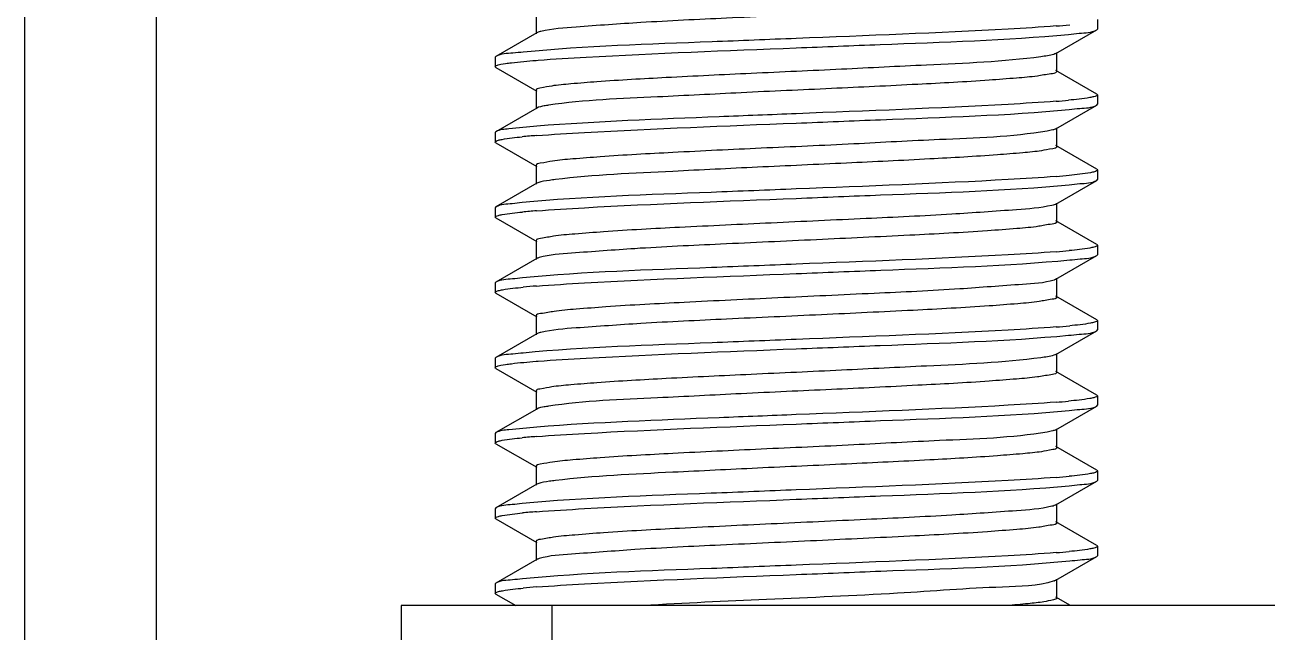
# Model space of a CAD drawing. Extents: x 4995099 to 5303443, y 4627657 to 4889583.
# Drawn here: x 5045769 to 5046136.2, y 4777210.8 to 4777390.4 of the extents above; entities that cross this region are included whole.
import ezdxf

# ---------------------------------------------------------------- set-up
doc = ezdxf.new("R2010")
doc.units = 0
doc.header["$LTSCALE"] = 1000
doc.header["$MEASUREMENT"] = 0
doc.layers.get('0').update_dxf_attribs({"color": 4, "linetype": 'CONTINUOUS'})

msp = doc.modelspace()

# ---------------------------------------------------------------- linework, layer by layer
at = {"linetype": 'Continuous'}
for p, q in [((5045769.03, 4773846.12), (5045769.03, 4777613.2)), ((5045807.95, 4774575.07), (5045807.95, 4777448.79)), ((5045920.09, 4777393.31), (5045920.09, 4777387.75)), ((5046085.79, 4777388.9), (5046086, 4777389.14)), ((5046086, 4777391.92), (5046086, 4777389.14)), ((5045920.33, 4777388.03), (5045908.26, 4777381.04)), ((5046073.72, 4777381.91), (5046085.79, 4777388.9)), ((5046073.96, 4777376.63), (5046073.96, 4777382.19)), ((5045908.26, 4777381.04), (5045908.05, 4777380.8)), ((5045908.05, 4777380.8), (5045908.05, 4777378.02)), ((5045920.1, 4777379.88), (5045920.73, 4777379.93)), ((5045908.26, 4777377.78), (5045908.05, 4777378.02)), ((5045908.26, 4777377.78), (5045920.33, 4777370.79)), ((5046085.79, 4777369.92), (5046073.72, 4777376.91)), ((5045920.09, 4777371.07), (5045920.09, 4777365.51)), ((5046085.79, 4777369.92), (5046086, 4777369.68)), ((5046086, 4777369.68), (5046086, 4777366.9)), ((5045920.33, 4777365.79), (5045908.26, 4777358.8)), ((5046073.72, 4777359.66), (5046085.79, 4777366.65)), ((5046085.79, 4777366.65), (5046086, 4777366.9)), ((5046073.96, 4777354.39), (5046073.96, 4777359.95)), ((5045908.26, 4777358.8), (5045908.05, 4777358.56)), ((5045908.05, 4777358.56), (5045908.05, 4777355.78)), ((5045908.26, 4777355.53), (5045908.05, 4777355.78)), ((5045908.26, 4777355.53), (5045920.33, 4777348.54)), ((5046085.79, 4777347.68), (5046073.72, 4777354.67)), ((5045920.09, 4777348.82), (5045920.09, 4777343.26)), ((5046085.79, 4777347.68), (5046086, 4777347.44)), ((5046086, 4777347.43), (5046086, 4777344.65)), ((5045920.33, 4777343.55), (5045908.26, 4777336.56)), ((5045920.67, 4777343.7), (5045920.33, 4777343.55)), ((5046073.72, 4777337.42), (5046085.79, 4777344.41)), ((5046085.79, 4777344.41), (5046086, 4777344.65)), ((5046073.96, 4777332.14), (5046073.96, 4777337.7)), ((5045908.26, 4777336.56), (5045908.05, 4777336.31)), ((5045908.05, 4777336.31), (5045908.05, 4777333.53)), ((5045908.26, 4777333.29), (5045908.05, 4777333.53)), ((5045908.26, 4777333.29), (5045920.33, 4777326.3)), ((5046085.79, 4777325.43), (5046073.72, 4777332.42)), ((5045920.09, 4777326.58), (5045920.09, 4777321.02)), ((5046085.79, 4777325.43), (5046086, 4777325.19)), ((5046086, 4777325.19), (5046086, 4777322.41)), ((5045920.33, 4777321.3), (5045908.26, 4777314.31)), ((5046073.72, 4777315.18), (5046085.79, 4777322.17)), ((5046085.79, 4777322.17), (5046086, 4777322.41)), ((5045908.26, 4777314.31), (5045908.05, 4777314.07)), ((5045908.05, 4777314.07), (5045908.05, 4777311.29)), ((5046073.72, 4777315.18), (5046073.28, 4777314.99)), ((5046073.96, 4777309.9), (5046073.96, 4777315.46)), ((5045908.26, 4777311.04), (5045908.05, 4777311.29)), ((5045908.26, 4777311.04), (5045920.33, 4777304.06)), ((5046085.79, 4777303.19), (5046073.72, 4777310.18)), ((5045920.09, 4777304.34), (5045920.09, 4777298.78)), ((5046085.79, 4777303.19), (5046086, 4777302.95)), ((5046086, 4777302.95), (5046086, 4777300.17)), ((5045920.33, 4777299.06), (5045908.26, 4777292.07)), ((5046073.72, 4777292.93), (5046085.79, 4777299.92)), ((5046085.79, 4777299.92), (5046086, 4777300.17)), ((5045908.26, 4777292.07), (5045908.05, 4777291.83)), ((5045908.05, 4777291.83), (5045908.05, 4777289.04)), ((5045920.1, 4777290.91), (5045920.73, 4777290.96)), ((5046073.96, 4777287.65), (5046073.96, 4777293.22)), ((5045908.26, 4777288.8), (5045908.05, 4777289.04)), ((5045908.26, 4777288.8), (5045920.33, 4777281.81)), ((5046085.79, 4777280.95), (5046073.72, 4777287.94)), ((5045920.09, 4777282.09), (5045920.09, 4777276.53)), ((5046085.79, 4777280.95), (5046086, 4777280.7)), ((5046086, 4777280.7), (5046086, 4777277.92)), ((5045920.33, 4777276.81), (5045908.26, 4777269.82)), ((5046073.72, 4777270.69), (5046085.79, 4777277.68)), ((5046085.79, 4777277.68), (5046086, 4777277.92)), ((5045908.26, 4777269.82), (5045908.05, 4777269.58)), ((5045908.05, 4777269.58), (5045908.05, 4777266.8)), ((5046073.96, 4777265.41), (5046073.96, 4777270.97)), ((5045908.26, 4777266.56), (5045908.05, 4777266.8)), ((5045908.26, 4777266.56), (5045920.33, 4777259.57)), ((5046085.79, 4777258.7), (5046073.72, 4777265.69)), ((5045920.09, 4777259.85), (5045920.09, 4777254.29)), ((5046085.79, 4777258.7), (5046086, 4777258.46)), ((5046086, 4777258.46), (5046086, 4777255.68)), ((5045920.33, 4777254.57), (5045908.26, 4777247.58)), ((5045920.67, 4777254.72), (5045920.33, 4777254.57)), ((5046073.72, 4777248.45), (5046085.79, 4777255.44)), ((5046085.79, 4777255.44), (5046086, 4777255.68)), ((5045908.26, 4777247.58), (5045908.05, 4777247.34)), ((5045908.05, 4777247.34), (5045908.05, 4777244.56)), ((5046073.96, 4777243.17), (5046073.96, 4777248.73)), ((5045908.26, 4777244.31), (5045908.05, 4777244.56)), ((5045908.26, 4777244.31), (5045920.33, 4777237.32)), ((5046085.79, 4777236.46), (5046073.72, 4777243.45)), ((5045920.09, 4777237.61), (5045920.09, 4777232.05)), ((5046085.79, 4777236.46), (5046086, 4777236.21)), ((5046086, 4777236.22), (5046086, 4777233.44)), ((5045920.33, 4777232.33), (5045908.26, 4777225.34)), ((5046073.72, 4777226.2), (5046085.79, 4777233.19)), ((5046085.79, 4777233.19), (5046086, 4777233.44)), ((5045908.26, 4777225.34), (5045908.05, 4777225.09)), ((5045908.05, 4777225.09), (5045908.05, 4777222.31)), ((5046073.72, 4777226.2), (5046073.28, 4777226.01)), ((5046073.96, 4777220.92), (5046073.96, 4777226.48)), ((5045908.26, 4777222.07), (5045908.05, 4777222.31)), ((5045908.26, 4777222.07), (5045914.08, 4777218.7)), ((5046078.04, 4777218.7), (5046073.72, 4777221.2)), ((5045880.25, 4777218.7), (5045880.25, 4773519.19)), ((5046336.24, 4777218.7), (5045880.25, 4777218.7)), ((5045924.73, 4777218.7), (5045924.73, 4773519.19))]:
    msp.add_line(p, q, dxfattribs=at)
for centre, radius, start, end in [((5046054.43, 4777638.84), 249.54, 274.4562, 275.3757), ((5045924.31, 4777376.82), 11.95, 103.4604, 104.3304), ((5046053.69, 4777625.42), 258.41, 274.4595, 275.2732), ((5045939.17, 4777114.34), 244.05, 94.4466, 95.4486), ((5046054.19, 4777597.12), 252.32, 274.4571, 275.3431), ((5045939.31, 4777090.3), 245.85, 94.4521, 95.4224), ((5046054.14, 4777575.45), 252.9, 274.4572, 275.3373), ((5045939.81, 4777062.19), 251.73, 94.4567, 95.3502), ((5046071.6, 4777319.85), 5.14, 287.9093, 289.0439), ((5046054.43, 4777549.86), 249.54, 274.4562, 275.3757), ((5045924.31, 4777287.84), 11.95, 103.4604, 104.3304), ((5046053.69, 4777536.45), 258.41, 274.4595, 275.2732), ((5045939.17, 4777025.36), 244.05, 94.4466, 95.4486), ((5046054.19, 4777508.14), 252.32, 274.4571, 275.3431), ((5045939.31, 4777001.33), 245.85, 94.4521, 95.4224), ((5046054.14, 4777486.48), 252.9, 274.4572, 275.3373), ((5045939.81, 4776973.22), 251.73, 94.4567, 95.3502), ((5046071.6, 4777230.87), 5.14, 287.9093, 289.0439)]:
    msp.add_arc(centre, radius, start, end, dxfattribs=at)
for points, knots in [([(5046073.96, 4777398.87), (5046073.96, 4777398.39), (5046071.4, 4777398.08), (5046068.28, 4777397.37), (5046061.65, 4777396.85), (5046049.46, 4777395.88), (5046029.96, 4777394.86), (5046004.14, 4777393.63), (5045977.3, 4777392.4), (5045953.09, 4777391.26), (5045934.84, 4777389.94), (5045924.92, 4777389.25), (5045921.53, 4777388.44)], [0, 0, 0, 0, 0.009517, 0.035128, 0.076492, 0.132277, 0.279305, 0.456588, 0.640385, 0.806077, 0.931494, 1, 1, 1, 1]), ([(5046073.81, 4777390.05), (5046069.1, 4777389.68), (5046043.52, 4777388.13), (5046017.91, 4777387.19), (5045997.02, 4777386.36)], [0, 0, 0, 0, 0.184509, 1, 1, 1, 1]), ([(5045997.02, 4777386.36), (5045988.72, 4777386.03), (5045961.81, 4777384.88), (5045934.87, 4777384.09), (5045916.34, 4777382.34)], [0, 0, 0, 0, 0.308784, 1, 1, 1, 1]), ([(5045921.35, 4777388.39), (5045921.15, 4777388.34), (5045920.8, 4777388.24), (5045920.46, 4777388.11), (5045920.33, 4777388.03)], [0, 0, 0, 0, 0.585672, 1, 1, 1, 1]), ([(5045997.02, 4777383.58), (5046005.28, 4777383.91), (5046032.09, 4777385.05), (5046058.94, 4777385.86), (5046077.43, 4777387.58)], [0, 0, 0, 0, 0.307895, 1, 1, 1, 1]), ([(5046077.43, 4777387.58), (5046078.5, 4777387.67), (5046081.26, 4777388.06), (5046084.27, 4777388.02), (5046085.79, 4777388.9)], [0, 0, 0, 0, 0.380051, 1, 1, 1, 1]), ([(5045916.34, 4777382.34), (5045915.3, 4777382.24), (5045912.64, 4777381.87), (5045909.73, 4777381.89), (5045908.26, 4777381.04)], [0, 0, 0, 0, 0.379378, 1, 1, 1, 1]), ([(5045920.73, 4777379.93), (5045925.45, 4777380.3), (5045950.87, 4777381.82), (5045976.32, 4777382.76), (5045997.02, 4777383.58)], [0, 0, 0, 0, 0.186017, 1, 1, 1, 1]), ([(5046073.72, 4777381.91), (5046073.53, 4777381.8), (5046072.1, 4777381.31), (5046070.6, 4777381.13), (5046069.32, 4777380.95)], [0, 0, 0, 0, 0.140461, 1, 1, 1, 1]), ([(5045908.05, 4777378.02), (5045908.05, 4777378.12), (5045909.09, 4777378.87), (5045910.14, 4777378.8), (5045911.12, 4777378.95)], [0, 0, 0, 0, 0.092798, 1, 1, 1, 1]), ([(5045911.12, 4777378.95), (5045911.68, 4777379.04), (5045914.67, 4777379.43), (5045917.67, 4777379.69), (5045920.1, 4777379.88)], [0, 0, 0, 0, 0.190958, 1, 1, 1, 1]), ([(5046069.32, 4777380.95), (5046058.12, 4777379.45), (5046038.4, 4777378.69), (5046009.86, 4777377.18), (5045984.19, 4777376.06), (5045960.14, 4777374.88), (5045942.25, 4777373.9), (5045931.17, 4777372.99), (5045925.2, 4777372.48), (5045922.37, 4777371.84), (5045920.09, 4777371.51), (5045920.09, 4777371.07)], [0, 0, 0, 0, 0.226556, 0.394464, 0.573122, 0.741029, 0.877994, 0.929534, 0.967621, 0.99116, 1, 1, 1, 1]), ([(5046073.9, 4777376.49), (5046073.52, 4777376.03), (5046071.36, 4777375.79), (5046067.61, 4777375.08), (5046061.43, 4777374.58), (5046049.7, 4777373.67), (5046031.43, 4777372.69), (5046007.02, 4777371.51), (5045981.38, 4777370.39), (5045953.5, 4777368.87), (5045934.42, 4777368.21), (5045923.76, 4777366.61)], [0, 0, 0, 0, 0.011937, 0.038615, 0.07957, 0.133598, 0.274096, 0.443272, 0.620779, 0.785256, 1, 1, 1, 1]), ([(5046073.96, 4777376.63), (5046073.96, 4777376.61), (5046073.95, 4777376.56), (5046073.92, 4777376.51), (5046073.9, 4777376.49)], [0, 0, 0, 0, 0.463467, 1, 1, 1, 1]), ([(5046073.78, 4777367.8), (5046069.06, 4777367.43), (5046043.49, 4777365.88), (5046017.89, 4777364.95), (5045997.02, 4777364.12)], [0, 0, 0, 0, 0.184619, 1, 1, 1, 1]), ([(5046084.95, 4777369.13), (5046084.55, 4777369.03), (5046082.07, 4777368.55), (5046079.54, 4777368.31), (5046077.43, 4777368.11)], [0, 0, 0, 0, 0.163149, 1, 1, 1, 1]), ([(5046086, 4777369.68), (5046086, 4777369.55), (5046085.57, 4777369.29), (5046085.22, 4777369.2), (5046084.95, 4777369.13)], [0, 0, 0, 0, 0.312916, 1, 1, 1, 1]), ([(5045923.76, 4777366.61), (5045923.35, 4777366.54), (5045922.2, 4777366.34), (5045920.99, 4777366.17), (5045920.34, 4777365.79)], [0, 0, 0, 0, 0.353551, 1, 1, 1, 1]), ([(5045997.02, 4777364.12), (5045989.41, 4777363.81), (5045963.85, 4777362.76), (5045938.27, 4777361.84), (5045920.36, 4777360.44)], [0, 0, 0, 0, 0.297814, 1, 1, 1, 1]), ([(5045997.02, 4777361.34), (5046005.33, 4777361.67), (5046032.22, 4777362.81), (5046059.16, 4777363.61), (5046077.69, 4777365.36)], [0, 0, 0, 0, 0.308711, 1, 1, 1, 1]), ([(5046077.69, 4777365.36), (5046078.72, 4777365.45), (5046081.4, 4777365.83), (5046084.32, 4777365.8), (5046085.79, 4777366.65)], [0, 0, 0, 0, 0.379419, 1, 1, 1, 1]), ([(5045920.36, 4777360.44), (5045917.58, 4777360.22), (5045913.64, 4777359.67), (5045909.38, 4777359.44), (5045908.26, 4777358.8)], [0, 0, 0, 0, 0.683777, 1, 1, 1, 1]), ([(5045920.24, 4777357.65), (5045924.96, 4777358.02), (5045950.54, 4777359.57), (5045976.15, 4777360.51), (5045997.02, 4777361.34)], [0, 0, 0, 0, 0.184504, 1, 1, 1, 1]), ([(5045908.05, 4777355.78), (5045908.05, 4777355.89), (5045908.41, 4777356.13), (5045908.72, 4777356.22), (5045908.96, 4777356.28)], [0, 0, 0, 0, 0.319044, 1, 1, 1, 1]), ([(5045908.96, 4777356.28), (5045909.32, 4777356.38), (5045911.65, 4777356.86), (5045914.01, 4777357.09), (5045915.99, 4777357.28)], [0, 0, 0, 0, 0.160861, 1, 1, 1, 1]), ([(5046071.14, 4777358.99), (5046060.65, 4777357.18), (5046041.48, 4777356.69), (5046013.33, 4777355.08), (5045987.04, 4777353.95), (5045962.1, 4777352.74), (5045943.4, 4777351.73), (5045931.78, 4777350.8), (5045925.48, 4777350.28), (5045922.51, 4777349.61), (5045920.09, 4777349.29), (5045920.09, 4777348.82)], [0, 0, 0, 0, 0.210773, 0.377666, 0.558838, 0.731273, 0.873076, 0.926648, 0.966309, 0.990838, 1, 1, 1, 1]), ([(5046073.72, 4777359.66), (5046073.43, 4777359.5), (5046072.56, 4777359.25), (5046071.69, 4777359.08), (5046071.14, 4777358.99)], [0, 0, 0, 0, 0.374139, 1, 1, 1, 1]), ([(5046073.96, 4777354.39), (5046073.96, 4777353.96), (5046071.75, 4777353.62), (5046068.98, 4777353), (5046063.18, 4777352.49), (5046052.37, 4777351.59), (5046034.88, 4777350.62), (5046011.29, 4777349.46), (5045985.95, 4777348.34), (5045957.27, 4777346.88), (5045937.32, 4777346.04), (5045925.8, 4777344.64)], [0, 0, 0, 0, 0.008683, 0.031763, 0.069103, 0.119686, 0.254361, 0.420111, 0.597552, 0.765912, 1, 1, 1, 1]), ([(5046073.8, 4777345.56), (5046069.09, 4777345.19), (5046043.51, 4777343.64), (5046017.9, 4777342.7), (5045997.02, 4777341.87)], [0, 0, 0, 0, 0.184538, 1, 1, 1, 1]), ([(5046085.09, 4777346.93), (5046084.71, 4777346.82), (5046082.26, 4777346.32), (5046079.77, 4777346.09), (5046077.69, 4777345.89)], [0, 0, 0, 0, 0.159502, 1, 1, 1, 1]), ([(5046086, 4777347.44), (5046086, 4777347.32), (5046085.63, 4777347.07), (5046085.32, 4777346.99), (5046085.09, 4777346.93)], [0, 0, 0, 0, 0.318137, 1, 1, 1, 1]), ([(5045997.02, 4777341.87), (5045988.65, 4777341.54), (5045961.63, 4777340.38), (5045934.57, 4777339.61), (5045915.99, 4777337.82)], [0, 0, 0, 0, 0.309919, 1, 1, 1, 1]), ([(5045925.8, 4777344.64), (5045925.21, 4777344.56), (5045923.5, 4777344.32), (5045921.74, 4777344.1), (5045920.67, 4777343.7)], [0, 0, 0, 0, 0.341642, 1, 1, 1, 1]), ([(5045997.02, 4777339.09), (5046005.33, 4777339.42), (5046032.21, 4777340.57), (5046059.14, 4777341.36), (5046077.67, 4777343.11)], [0, 0, 0, 0, 0.308641, 1, 1, 1, 1]), ([(5046077.67, 4777343.11), (5046078.71, 4777343.21), (5046081.39, 4777343.58), (5046084.32, 4777343.56), (5046085.79, 4777344.41)], [0, 0, 0, 0, 0.379512, 1, 1, 1, 1]), ([(5045915.99, 4777337.82), (5045915.01, 4777337.72), (5045912.45, 4777337.36), (5045909.67, 4777337.37), (5045908.26, 4777336.56)], [0, 0, 0, 0, 0.378482, 1, 1, 1, 1]), ([(5045920.23, 4777335.41), (5045924.94, 4777335.78), (5045950.53, 4777337.33), (5045976.14, 4777338.26), (5045997.02, 4777339.09)], [0, 0, 0, 0, 0.184493, 1, 1, 1, 1]), ([(5045908.05, 4777333.53), (5045908.05, 4777333.65), (5045908.42, 4777333.89), (5045908.73, 4777333.97), (5045908.96, 4777334.04)], [0, 0, 0, 0, 0.318595, 1, 1, 1, 1]), ([(5045908.96, 4777334.04), (5045909.33, 4777334.14), (5045911.69, 4777334.63), (5045914.08, 4777334.86), (5045916.08, 4777335.05)], [0, 0, 0, 0, 0.160696, 1, 1, 1, 1]), ([(5046072.52, 4777337.02), (5046069.12, 4777336.2), (5046059.19, 4777335.51), (5046040.94, 4777334.19), (5046016.73, 4777333.06), (5045989.9, 4777331.82), (5045964.08, 4777330.6), (5045944.59, 4777329.57), (5045932.4, 4777328.61), (5045925.77, 4777328.08), (5045922.64, 4777327.37), (5045920.09, 4777327.07), (5045920.09, 4777326.58)], [0, 0, 0, 0, 0.068576, 0.194029, 0.359725, 0.543506, 0.720761, 0.867753, 0.923531, 0.964877, 0.99049, 1, 1, 1, 1]), ([(5046073.72, 4777337.42), (5046073.57, 4777337.33), (5046073.17, 4777337.18), (5046072.76, 4777337.07), (5046072.52, 4777337.02)], [0, 0, 0, 0, 0.406881, 1, 1, 1, 1]), ([(5046073.96, 4777332.14), (5046073.96, 4777331.65), (5046071.34, 4777331.35), (5046068.13, 4777330.62), (5046061.34, 4777330.09), (5046048.87, 4777329.11), (5046028.97, 4777328.08), (5046002.73, 4777326.84), (5045975.64, 4777325.57), (5045951.46, 4777324.48), (5045933.67, 4777323.05), (5045924.1, 4777322.49), (5045921.01, 4777321.57)], [0, 0, 0, 0, 0.009703, 0.035887, 0.07813, 0.135078, 0.284815, 0.464601, 0.649729, 0.81476, 0.937049, 1, 1, 1, 1]), ([(5046073.8, 4777323.31), (5046069.09, 4777322.94), (5046043.51, 4777321.4), (5046017.9, 4777320.46), (5045997.02, 4777319.63)], [0, 0, 0, 0, 0.184553, 1, 1, 1, 1]), ([(5046084.98, 4777324.65), (5046084.59, 4777324.55), (5046082.17, 4777324.07), (5046079.72, 4777323.84), (5046077.67, 4777323.65)], [0, 0, 0, 0, 0.163341, 1, 1, 1, 1]), ([(5046086, 4777325.19), (5046086, 4777325.07), (5046085.58, 4777324.81), (5046085.24, 4777324.72), (5046084.98, 4777324.65)], [0, 0, 0, 0, 0.314295, 1, 1, 1, 1]), ([(5045997.02, 4777319.63), (5045988.67, 4777319.3), (5045961.68, 4777318.14), (5045934.65, 4777317.36), (5045916.08, 4777315.58)], [0, 0, 0, 0, 0.309586, 1, 1, 1, 1]), ([(5045921.01, 4777321.57), (5045920.88, 4777321.53), (5045920.65, 4777321.45), (5045920.42, 4777321.35), (5045920.33, 4777321.3)], [0, 0, 0, 0, 0.569522, 1, 1, 1, 1]), ([(5045997.02, 4777316.85), (5046005.35, 4777317.18), (5046032.28, 4777318.33), (5046059.26, 4777319.12), (5046077.8, 4777320.88)], [0, 0, 0, 0, 0.309073, 1, 1, 1, 1]), ([(5046077.8, 4777320.88), (5046078.82, 4777320.98), (5046081.46, 4777321.35), (5046084.34, 4777321.33), (5046085.79, 4777322.17)], [0, 0, 0, 0, 0.379133, 1, 1, 1, 1]), ([(5045920.25, 4777313.16), (5045924.96, 4777313.53), (5045950.54, 4777315.08), (5045976.15, 4777316.02), (5045997.02, 4777316.85)], [0, 0, 0, 0, 0.184541, 1, 1, 1, 1]), ([(5045916.08, 4777315.58), (5045915.09, 4777315.49), (5045912.5, 4777315.12), (5045909.68, 4777315.14), (5045908.26, 4777314.31)], [0, 0, 0, 0, 0.378727, 1, 1, 1, 1]), ([(5045909.04, 4777311.82), (5045909.42, 4777311.92), (5045911.83, 4777312.4), (5045914.29, 4777312.63), (5045916.34, 4777312.83)], [0, 0, 0, 0, 0.16229, 1, 1, 1, 1]), ([(5046073.18, 4777314.95), (5046070.2, 4777313.99), (5046060.75, 4777313.5), (5046043.12, 4777312.01), (5046018.95, 4777310.94), (5045991.79, 4777309.66), (5045965.41, 4777308.42), (5045945.38, 4777307.38), (5045932.81, 4777306.39), (5045925.96, 4777305.87), (5045922.74, 4777305.13), (5045920.09, 4777304.84), (5045920.09, 4777304.34)], [0, 0, 0, 0, 0.061098, 0.182334, 0.347135, 0.532706, 0.713328, 0.863975, 0.921317, 0.963856, 0.990226, 1, 1, 1, 1]), ([(5045908.05, 4777311.29), (5045908.05, 4777311.41), (5045908.45, 4777311.66), (5045908.78, 4777311.75), (5045909.04, 4777311.82)], [0, 0, 0, 0, 0.315177, 1, 1, 1, 1]), ([(5046073.96, 4777309.9), (5046073.96, 4777309.41), (5046071.4, 4777309.11), (5046068.28, 4777308.4), (5046061.65, 4777307.87), (5046049.46, 4777306.91), (5046029.96, 4777305.88), (5046004.14, 4777304.66), (5045977.3, 4777303.42), (5045953.09, 4777302.29), (5045934.84, 4777300.97), (5045924.92, 4777300.27), (5045921.53, 4777299.46)], [0, 0, 0, 0, 0.009517, 0.035128, 0.076492, 0.132277, 0.279305, 0.456588, 0.640385, 0.806077, 0.931494, 1, 1, 1, 1]), ([(5046073.81, 4777301.07), (5046069.1, 4777300.7), (5046043.52, 4777299.15), (5046017.91, 4777298.22), (5045997.02, 4777297.39)], [0, 0, 0, 0, 0.184509, 1, 1, 1, 1]), ([(5046085.11, 4777302.45), (5046084.74, 4777302.34), (5046082.32, 4777301.84), (5046079.87, 4777301.61), (5046077.8, 4777301.42)], [0, 0, 0, 0, 0.159053, 1, 1, 1, 1]), ([(5046086, 4777302.95), (5046086, 4777302.84), (5046085.65, 4777302.59), (5046085.34, 4777302.51), (5046085.11, 4777302.45)], [0, 0, 0, 0, 0.319254, 1, 1, 1, 1]), ([(5045997.02, 4777297.39), (5045988.72, 4777297.06), (5045961.81, 4777295.91), (5045934.87, 4777295.12), (5045916.34, 4777293.36)], [0, 0, 0, 0, 0.308784, 1, 1, 1, 1]), ([(5045921.35, 4777299.42), (5045921.15, 4777299.37), (5045920.8, 4777299.27), (5045920.46, 4777299.13), (5045920.33, 4777299.06)], [0, 0, 0, 0, 0.585672, 1, 1, 1, 1]), ([(5045997.02, 4777294.61), (5046005.28, 4777294.93), (5046032.09, 4777296.07), (5046058.94, 4777296.88), (5046077.43, 4777298.6)], [0, 0, 0, 0, 0.307895, 1, 1, 1, 1]), ([(5046077.43, 4777298.6), (5046078.5, 4777298.7), (5046081.26, 4777299.08), (5046084.27, 4777299.04), (5046085.79, 4777299.92)], [0, 0, 0, 0, 0.380051, 1, 1, 1, 1]), ([(5045920.73, 4777290.96), (5045925.45, 4777291.32), (5045950.87, 4777292.85), (5045976.32, 4777293.78), (5045997.02, 4777294.61)], [0, 0, 0, 0, 0.186017, 1, 1, 1, 1]), ([(5045908.05, 4777289.04), (5045908.05, 4777289.15), (5045909.09, 4777289.89), (5045910.14, 4777289.83), (5045911.12, 4777289.98)], [0, 0, 0, 0, 0.092798, 1, 1, 1, 1]), ([(5045916.34, 4777293.36), (5045915.3, 4777293.27), (5045912.64, 4777292.89), (5045909.73, 4777292.92), (5045908.26, 4777292.07)], [0, 0, 0, 0, 0.379378, 1, 1, 1, 1]), ([(5045911.12, 4777289.98), (5045911.68, 4777290.06), (5045914.67, 4777290.46), (5045917.67, 4777290.72), (5045920.1, 4777290.91)], [0, 0, 0, 0, 0.190958, 1, 1, 1, 1]), ([(5046069.32, 4777291.98), (5046058.12, 4777290.47), (5046038.4, 4777289.71), (5046009.86, 4777288.21), (5045984.19, 4777287.08), (5045960.14, 4777285.91), (5045942.25, 4777284.92), (5045931.17, 4777284.02), (5045925.2, 4777283.5), (5045922.37, 4777282.86), (5045920.09, 4777282.53), (5045920.09, 4777282.09)], [0, 0, 0, 0, 0.226556, 0.394464, 0.573122, 0.741029, 0.877994, 0.929534, 0.967621, 0.99116, 1, 1, 1, 1]), ([(5046073.72, 4777292.93), (5046073.53, 4777292.83), (5046072.1, 4777292.33), (5046070.6, 4777292.15), (5046069.32, 4777291.98)], [0, 0, 0, 0, 0.140461, 1, 1, 1, 1]), ([(5046073.9, 4777287.52), (5046073.52, 4777287.06), (5046071.36, 4777286.82), (5046067.61, 4777286.1), (5046061.43, 4777285.61), (5046049.7, 4777284.69), (5046031.43, 4777283.72), (5046007.02, 4777282.53), (5045981.38, 4777281.42), (5045953.5, 4777279.89), (5045934.42, 4777279.24), (5045923.76, 4777277.63)], [0, 0, 0, 0, 0.011937, 0.038615, 0.07957, 0.133598, 0.274096, 0.443272, 0.620779, 0.785256, 1, 1, 1, 1]), ([(5046073.96, 4777287.65), (5046073.96, 4777287.63), (5046073.95, 4777287.58), (5046073.92, 4777287.54), (5046073.9, 4777287.52)], [0, 0, 0, 0, 0.463467, 1, 1, 1, 1]), ([(5046084.95, 4777280.16), (5046084.55, 4777280.06), (5046082.07, 4777279.57), (5046079.54, 4777279.33), (5046077.43, 4777279.14)], [0, 0, 0, 0, 0.163149, 1, 1, 1, 1]), ([(5046086, 4777280.7), (5046086, 4777280.58), (5046085.57, 4777280.32), (5046085.22, 4777280.23), (5046084.95, 4777280.16)], [0, 0, 0, 0, 0.312916, 1, 1, 1, 1]), ([(5045923.76, 4777277.63), (5045923.35, 4777277.57), (5045922.2, 4777277.36), (5045920.99, 4777277.19), (5045920.34, 4777276.81)], [0, 0, 0, 0, 0.353551, 1, 1, 1, 1]), ([(5046073.78, 4777278.83), (5046069.06, 4777278.46), (5046043.49, 4777276.91), (5046017.89, 4777275.97), (5045997.02, 4777275.14)], [0, 0, 0, 0, 0.184619, 1, 1, 1, 1]), ([(5045997.02, 4777272.36), (5046005.33, 4777272.69), (5046032.22, 4777273.84), (5046059.16, 4777274.63), (5046077.69, 4777276.38)], [0, 0, 0, 0, 0.308711, 1, 1, 1, 1]), ([(5046077.69, 4777276.38), (5046078.72, 4777276.48), (5046081.4, 4777276.85), (5046084.32, 4777276.83), (5046085.79, 4777277.68)], [0, 0, 0, 0, 0.379419, 1, 1, 1, 1]), ([(5045920.24, 4777268.68), (5045924.96, 4777269.05), (5045950.54, 4777270.59), (5045976.15, 4777271.53), (5045997.02, 4777272.36)], [0, 0, 0, 0, 0.184504, 1, 1, 1, 1]), ([(5045997.02, 4777275.14), (5045989.41, 4777274.84), (5045963.85, 4777273.78), (5045938.27, 4777272.87), (5045920.36, 4777271.47)], [0, 0, 0, 0, 0.297814, 1, 1, 1, 1]), ([(5045920.36, 4777271.47), (5045917.58, 4777271.25), (5045913.64, 4777270.7), (5045909.38, 4777270.47), (5045908.26, 4777269.82)], [0, 0, 0, 0, 0.683777, 1, 1, 1, 1]), ([(5045908.96, 4777267.31), (5045909.32, 4777267.41), (5045911.65, 4777267.89), (5045914.01, 4777268.12), (5045915.99, 4777268.31)], [0, 0, 0, 0, 0.160861, 1, 1, 1, 1]), ([(5046071.14, 4777270.01), (5046060.65, 4777268.21), (5046041.48, 4777267.71), (5046013.33, 4777266.1), (5045987.04, 4777264.98), (5045962.1, 4777263.76), (5045943.4, 4777262.76), (5045931.78, 4777261.82), (5045925.48, 4777261.3), (5045922.51, 4777260.63), (5045920.09, 4777260.31), (5045920.09, 4777259.85)], [0, 0, 0, 0, 0.210773, 0.377666, 0.558838, 0.731273, 0.873076, 0.926648, 0.966309, 0.990838, 1, 1, 1, 1]), ([(5046073.72, 4777270.69), (5046073.43, 4777270.52), (5046072.56, 4777270.28), (5046071.69, 4777270.1), (5046071.14, 4777270.01)], [0, 0, 0, 0, 0.374139, 1, 1, 1, 1]), ([(5045908.05, 4777266.8), (5045908.05, 4777266.91), (5045908.41, 4777267.16), (5045908.72, 4777267.24), (5045908.96, 4777267.31)], [0, 0, 0, 0, 0.319044, 1, 1, 1, 1]), ([(5046073.96, 4777265.41), (5046073.96, 4777264.98), (5046071.75, 4777264.65), (5046068.98, 4777264.03), (5046063.18, 4777263.51), (5046052.37, 4777262.62), (5046034.88, 4777261.65), (5046011.29, 4777260.49), (5045985.95, 4777259.37), (5045957.27, 4777257.9), (5045937.32, 4777257.06), (5045925.8, 4777255.66)], [0, 0, 0, 0, 0.008683, 0.031763, 0.069103, 0.119686, 0.254361, 0.420111, 0.597552, 0.765912, 1, 1, 1, 1]), ([(5046085.09, 4777257.95), (5046084.71, 4777257.85), (5046082.26, 4777257.35), (5046079.77, 4777257.11), (5046077.69, 4777256.92)], [0, 0, 0, 0, 0.159502, 1, 1, 1, 1]), ([(5046086, 4777258.46), (5046086, 4777258.35), (5046085.63, 4777258.1), (5046085.32, 4777258.02), (5046085.09, 4777257.95)], [0, 0, 0, 0, 0.318137, 1, 1, 1, 1]), ([(5045925.8, 4777255.66), (5045925.21, 4777255.59), (5045923.5, 4777255.35), (5045921.74, 4777255.13), (5045920.67, 4777254.72)], [0, 0, 0, 0, 0.341642, 1, 1, 1, 1]), ([(5046073.8, 4777256.58), (5046069.09, 4777256.21), (5046043.51, 4777254.67), (5046017.9, 4777253.73), (5045997.02, 4777252.9)], [0, 0, 0, 0, 0.184538, 1, 1, 1, 1]), ([(5045997.02, 4777250.12), (5046005.33, 4777250.45), (5046032.21, 4777251.59), (5046059.14, 4777252.39), (5046077.67, 4777254.13)], [0, 0, 0, 0, 0.308641, 1, 1, 1, 1]), ([(5046077.67, 4777254.13), (5046078.71, 4777254.23), (5046081.39, 4777254.61), (5046084.32, 4777254.58), (5046085.79, 4777255.44)], [0, 0, 0, 0, 0.379512, 1, 1, 1, 1]), ([(5045997.02, 4777252.9), (5045988.65, 4777252.57), (5045961.63, 4777251.41), (5045934.57, 4777250.63), (5045915.99, 4777248.84)], [0, 0, 0, 0, 0.309919, 1, 1, 1, 1]), ([(5045920.23, 4777246.43), (5045924.94, 4777246.8), (5045950.53, 4777248.35), (5045976.14, 4777249.29), (5045997.02, 4777250.12)], [0, 0, 0, 0, 0.184493, 1, 1, 1, 1]), ([(5045915.99, 4777248.84), (5045915.01, 4777248.75), (5045912.45, 4777248.39), (5045909.67, 4777248.4), (5045908.26, 4777247.58)], [0, 0, 0, 0, 0.378482, 1, 1, 1, 1]), ([(5045908.96, 4777245.06), (5045909.33, 4777245.17), (5045911.69, 4777245.65), (5045914.08, 4777245.88), (5045916.08, 4777246.07)], [0, 0, 0, 0, 0.160696, 1, 1, 1, 1]), ([(5046072.52, 4777248.04), (5046069.12, 4777247.23), (5046059.19, 4777246.54), (5046040.94, 4777245.22), (5046016.73, 4777244.08), (5045989.9, 4777242.84), (5045964.08, 4777241.62), (5045944.59, 4777240.59), (5045932.4, 4777239.63), (5045925.77, 4777239.1), (5045922.64, 4777238.4), (5045920.09, 4777238.09), (5045920.09, 4777237.61)], [0, 0, 0, 0, 0.068576, 0.194029, 0.359725, 0.543506, 0.720761, 0.867753, 0.923531, 0.964877, 0.99049, 1, 1, 1, 1]), ([(5046073.72, 4777248.45), (5046073.57, 4777248.36), (5046073.17, 4777248.21), (5046072.76, 4777248.1), (5046072.52, 4777248.04)], [0, 0, 0, 0, 0.406881, 1, 1, 1, 1]), ([(5045908.05, 4777244.56), (5045908.05, 4777244.67), (5045908.42, 4777244.92), (5045908.73, 4777245), (5045908.96, 4777245.06)], [0, 0, 0, 0, 0.318595, 1, 1, 1, 1]), ([(5046073.96, 4777243.17), (5046073.96, 4777242.67), (5046071.34, 4777242.37), (5046068.13, 4777241.65), (5046061.34, 4777241.12), (5046048.87, 4777240.14), (5046028.97, 4777239.1), (5046002.73, 4777237.87), (5045975.64, 4777236.6), (5045951.46, 4777235.5), (5045933.67, 4777234.07), (5045924.1, 4777233.51), (5045921.01, 4777232.59)], [0, 0, 0, 0, 0.009703, 0.035887, 0.07813, 0.135078, 0.284815, 0.464601, 0.649729, 0.81476, 0.937049, 1, 1, 1, 1]), ([(5046084.98, 4777235.68), (5046084.59, 4777235.58), (5046082.17, 4777235.1), (5046079.72, 4777234.86), (5046077.67, 4777234.67)], [0, 0, 0, 0, 0.163341, 1, 1, 1, 1]), ([(5046086, 4777236.21), (5046086, 4777236.09), (5046085.58, 4777235.83), (5046085.24, 4777235.75), (5046084.98, 4777235.68)], [0, 0, 0, 0, 0.314295, 1, 1, 1, 1]), ([(5045921.01, 4777232.59), (5045920.88, 4777232.55), (5045920.65, 4777232.48), (5045920.42, 4777232.38), (5045920.33, 4777232.33)], [0, 0, 0, 0, 0.569522, 1, 1, 1, 1]), ([(5046073.8, 4777234.34), (5046069.09, 4777233.97), (5046043.51, 4777232.42), (5046017.9, 4777231.49), (5045997.02, 4777230.65)], [0, 0, 0, 0, 0.184553, 1, 1, 1, 1]), ([(5045997.02, 4777227.87), (5046005.35, 4777228.21), (5046032.28, 4777229.36), (5046059.26, 4777230.14), (5046077.8, 4777231.9)], [0, 0, 0, 0, 0.309073, 1, 1, 1, 1]), ([(5046077.8, 4777231.9), (5046078.82, 4777232), (5046081.46, 4777232.37), (5046084.34, 4777232.35), (5046085.79, 4777233.19)], [0, 0, 0, 0, 0.379133, 1, 1, 1, 1]), ([(5045997.02, 4777230.65), (5045988.67, 4777230.32), (5045961.68, 4777229.17), (5045934.65, 4777228.39), (5045916.08, 4777226.61)], [0, 0, 0, 0, 0.309586, 1, 1, 1, 1]), ([(5045920.25, 4777224.19), (5045924.96, 4777224.56), (5045950.54, 4777226.11), (5045976.15, 4777227.04), (5045997.02, 4777227.87)], [0, 0, 0, 0, 0.184541, 1, 1, 1, 1]), ([(5045916.08, 4777226.61), (5045915.09, 4777226.51), (5045912.5, 4777226.15), (5045909.68, 4777226.16), (5045908.26, 4777225.34)], [0, 0, 0, 0, 0.378727, 1, 1, 1, 1]), ([(5046073.18, 4777225.98), (5046068.32, 4777224.41), (5046052.57, 4777224.2), (5046024.46, 4777221.93), (5045988.97, 4777220.63), (5045963.93, 4777219.39), (5045951.78, 4777218.7)], [0, 0, 0, 0, 0.126063, 0.381215, 0.699941, 1, 1, 1, 1]), ([(5045908.05, 4777222.31), (5045908.05, 4777222.43), (5045908.45, 4777222.69), (5045908.78, 4777222.77), (5045909.04, 4777222.84)], [0, 0, 0, 0, 0.315177, 1, 1, 1, 1]), ([(5045909.04, 4777222.84), (5045909.42, 4777222.94), (5045911.83, 4777223.43), (5045914.29, 4777223.66), (5045916.34, 4777223.85)], [0, 0, 0, 0, 0.16229, 1, 1, 1, 1]), ([(5046073.96, 4777220.92), (5046073.96, 4777220.56), (5046072.14, 4777220.2), (5046069.79, 4777219.68), (5046064.92, 4777219.18), (5046061.36, 4777218.86), (5046059.25, 4777218.7)], [0, 0, 0, 0, 0.073356, 0.265504, 0.576551, 1, 1, 1, 1])]:
    msp.add_open_spline(points, degree=3, knots=knots, dxfattribs=at)

doc.saveas('drawing.dxf')
